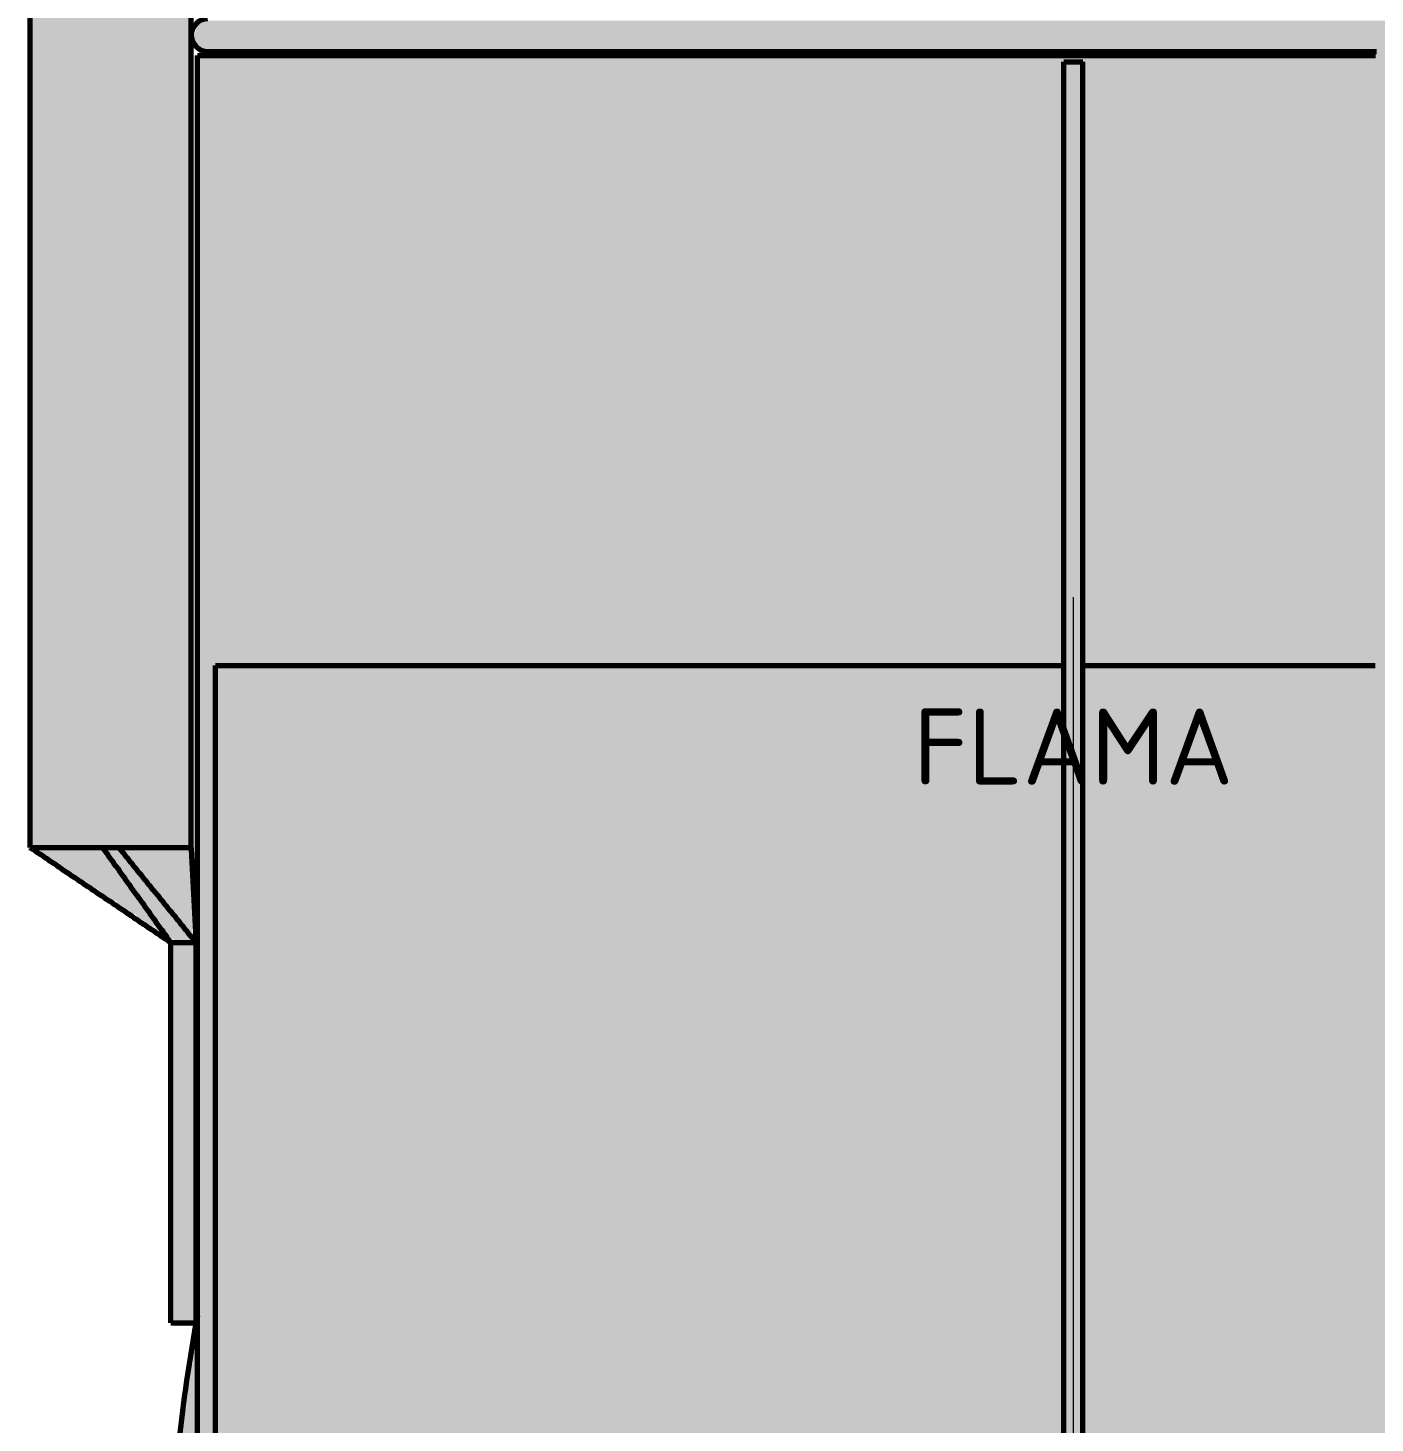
# Model space of a CAD drawing. Header units: millimetres. Extents: x 0 to 2208, y 0 to 420.
# Drawn here: x 1987.5 to 2008.76, y 267.97 to 289.98 of the extents above; entities that cross this region are included whole.
import ezdxf
from ezdxf.enums import TextEntityAlignment as Align

# ---------------------------------------------------------------- set-up
doc = ezdxf.new("R2010")
doc.units = ezdxf.units.MM
doc.linetypes.add('IRAM-F-TRAZO-PUNTO', pattern=[20, 15, -2, 1, -2])
for name, color, linetype, lineweight in [('01-VISIBLE', 7, 'CONTINUOUS', 70), ('03-EJE', 1, 'IRAM-F-TRAZO-PUNTO', 18), ('13-GRAFICA', 30, 'CONTINUOUS', 18)]:
    doc.layers.add(name, color=color, linetype=linetype, lineweight=lineweight)
doc.styles.add('ISO3098', font='isocpeur.ttf')

msp = doc.modelspace()

# ---------------------------------------------------------------- hatches: boundary and pattern name
at = {"layer": '13-GRAFICA', "true_color": 0xb21820}
h = msp.add_hatch(color=7, dxfattribs=at)
h.dxf.hatch_style = 1
h.paths.add_polyline_path([(1987.5, 277), (1987.5, 327.7), (1987.6, 327.7), (1987.6, 328.5), (1987.7, 328.5), (1987.8, 329.9), (1987.9, 329.9), (1987.9, 330.1), (1988, 330.1), (1988, 330.4), (1988.1, 330.4), (1988.1, 330.6), (1988.2, 330.6), (1988.2, 330.9), (1988.3, 330.9), (1988.3, 331.1), (1988.4, 331.1), (1988.4, 331.4), (1988.5, 331.4), (1988.5, 331.6), (1988.6, 331.6), (1988.6, 331.9), (1988.7, 331.9), (1988.8, 332.2), (1989.1, 332.4), (1989.1, 332.6), (1989.2, 332.6), (1989.3, 332.9), (1989.6, 333.1), (1989.6, 333.3), (1989.9, 333.5), (1989.9, 333.7), (1990, 333.7), (1990.5, 334.3), (1990.7, 334.3), (1991.2, 334.9), (1991.4, 334.9), (1991.8, 335.4), (1992, 335.4), (1992.1, 335.6), (1992.3, 335.6), (1992.3, 335.7), (1992.5, 335.7), (1992.5, 335.8), (1992.7, 335.8), (1992.7, 335.9), (1993.3, 336.1), (1993.4, 336.3), (1993.6, 336.3), (1993.6, 336.4), (1993.8, 336.4), (1993.8, 336.5), (1994, 336.5), (1994, 336.6), (1994.7, 336.7), (1994.7, 336.8), (1995, 336.8), (1995, 336.9), (1995.3, 336.9), (1995.3, 337), (1995.6, 337), (1995.6, 337.1), (1996, 337.1), (1996, 337.2), (1996.3, 337.2), (1996.3, 337.3), (1997.3, 337.3), (1997.3, 337.4), (1998.3, 337.4), (1998.3, 337.5), (2009.7, 337.5), (2009.7, 337.4), (2011.7, 337.3), (2011.7, 337.2), (2012, 337.2), (2012, 337.1), (2012.4, 337.1), (2012.4, 337), (2012.7, 337), (2012.7, 336.9), (2013, 336.9), (2013, 336.8), (2013.3, 336.8), (2013.3, 336.7), (2014, 336.6), (2014, 336.5), (2014.6, 336.3), (2014.7, 336.1), (2014.9, 336.1), (2014.9, 336), (2015.1, 336), (2015.1, 335.9), (2015.3, 335.9), (2015.3, 335.8), (2015.9, 335.6), (2016, 335.4), (2016.2, 335.4), (2016.6, 334.9), (2016.8, 334.9), (2017.3, 334.3), (2017.5, 334.3), (2017.5, 334.2), (2018.1, 333.7), (2018.1, 333.5), (2018.4, 333.3), (2018.4, 333.1), (2018.7, 332.9), (2018.7, 332.7), (2018.9, 332.6), (2018.9, 332.4), (2019, 332.4), (2019, 332.3), (2019.2, 332.2), (2019.2, 332), (2019.4, 331.9), (2019.4, 331.6), (2019.5, 331.6), (2019.5, 331.4), (2019.6, 331.4), (2019.6, 331.1), (2019.7, 331.1), (2019.8, 330.6), (2019.9, 330.6), (2019.9, 330.4), (2020, 330.4), (2020, 330.1), (2020.1, 330.1), (2020.1, 329.9), (2020.2, 329.9), (2020.2, 329.2), (2020.3, 329.2), (2020.3, 328.5), (2020.4, 328.5), (2020.4, 327.7), (2020.5, 327.7), (2020.5, 277), (2020.3, 277), (2020.2, 276.8), (2020, 276.8), (2019.9, 276.6), (2019.7, 276.6), (2019.6, 276.4), (2019.4, 276.4), (2019.3, 276.2), (2019.1, 276.2), (2019, 276), (2018.8, 276), (2018.7, 275.8), (2018.5, 275.8), (2018.4, 275.6), (2018.2, 275.6), (2018.2, 269.5), (2017.8, 269.5), (2017.8, 275.6), (2017.9, 275.6), (2017.9, 328.1), (2017.8, 328.1), (2017.7, 329.3), (2017.6, 329.3), (2017.6, 329.6), (2017.5, 329.6), (2017.5, 329.8), (2017.4, 329.8), (2017.4, 330.1), (2017.3, 330.1), (2017.3, 330.3), (2017.2, 330.3), (2017.1, 330.8), (2016.8, 331), (2016.8, 331.2), (2016.7, 331.2), (2016.6, 331.5), (2016.3, 331.7), (2016.3, 331.9), (2016.2, 331.9), (2015.5, 332.7), (2015.3, 332.7), (2014.8, 333.3), (2014.6, 333.3), (2014.6, 333.4), (2014.2, 333.5), (2014.1, 333.7), (2013.9, 333.7), (2013.9, 333.8), (2013.7, 333.8), (2013.7, 333.9), (2013.5, 333.9), (2013.5, 334), (2013.3, 334), (2013.3, 334.1), (2013.1, 334.1), (2013.1, 334.2), (2012.9, 334.2), (2012.9, 334.3), (2012.6, 334.3), (2012.6, 334.4), (2012.2, 334.4), (2012.2, 334.5), (2011.9, 334.5), (2011.9, 334.6), (2011.6, 334.6), (2011.6, 334.7), (2011.2, 334.7), (2011.2, 334.8), (2009.3, 334.9), (2009.3, 335), (1998.7, 335), (1998.7, 334.9), (1996.8, 334.8), (1996.8, 334.7), (1996.4, 334.7), (1996.4, 334.6), (1996.1, 334.6), (1996.1, 334.5), (1995.8, 334.5), (1995.8, 334.4), (1995.1, 334.3), (1995.1, 334.2), (1994.9, 334.2), (1994.9, 334.1), (1994.7, 334.1), (1994.7, 334), (1994.5, 334), (1994.5, 333.9), (1993.9, 333.7), (1993.8, 333.5), (1993.2, 333.3), (1992.7, 332.7), (1992.5, 332.7), (1992.5, 332.6), (1991.7, 331.9), (1991.7, 331.7), (1991.4, 331.5), (1991.4, 331.3), (1991.2, 331.2), (1991.2, 331), (1990.9, 330.8), (1990.8, 330.3), (1990.7, 330.3), (1990.7, 330.1), (1990.6, 330.1), (1990.6, 329.8), (1990.5, 329.8), (1990.5, 329.6), (1990.4, 329.6), (1990.3, 328.9), (1990.2, 328.9), (1990.2, 328.1), (1990.1, 328.1), (1990.1, 275.6), (1990.2, 275.6), (1990.2, 269.5), (1989.8, 269.5), (1989.8, 275.6), (1989.6, 275.6), (1989.5, 275.8), (1989.3, 275.8), (1989.2, 276), (1989, 276), (1988.9, 276.2), (1988.7, 276.2), (1988.6, 276.4), (1988.4, 276.4), (1988.3, 276.6), (1988.1, 276.6), (1988, 276.8), (1987.8, 276.8), (1987.7, 277)])
h = msp.add_hatch(color=7, dxfattribs=at)
h.dxf.hatch_style = 1
h.paths.add_polyline_path([(2017.8, 290), (2017.9, 290), (2017.9, 289.7), (2017.8, 289.7), (2017.8, 289.6), (1990.2, 289.6), (1990.1, 289.8), (1990.2, 290.1), (2017.8, 290.1)])
h = msp.add_hatch(color=7, dxfattribs=at)
h.dxf.hatch_style = 1
h.paths.add_polyline_path([(2011, 289.6), (2011, 279.9), (2004.2, 279.9), (2004.2, 289.5), (2003.8, 289.5), (2003.8, 279.9), (1990.5, 279.9), (1990.5, 258.9), (2003.8, 258.9), (2003.8, 258.6), (2001.7, 258.6), (2001.7, 254), (2003.8, 254), (2003.8, 245.3), (1997.9, 245.3), (1997.9, 249.2), (1997.7, 249.2), (1997.7, 249.3), (1997.5, 249.3), (1997.5, 245.3), (1990.2, 245.3), (1990.2, 253.1), (1997, 253.1), (1997, 258.6), (1990.2, 258.6), (1990.2, 289.6)])
h = msp.add_hatch(color=7, dxfattribs=at)
h.dxf.hatch_style = 1
h.paths.add_polyline_path([(2004.2, 279.9), (2003.8, 279.9), (2003.8, 289.5), (2004.2, 289.5)])
at = {"layer": '13-GRAFICA', "true_color": 0xffffff}
h = msp.add_hatch(color=7, dxfattribs=at)
h.dxf.hatch_style = 1
h.paths.add_polyline_path([(1990.5, 258.9), (1990.5, 279.9), (2017.5, 279.9), (2017.5, 258.9)])
at = {"layer": '13-GRAFICA', "true_color": 0xc81e2d}
h = msp.add_hatch(color=7, dxfattribs=at)
h.dxf.hatch_style = 1
h.paths.add_polyline_path([(1990.577, 279.543), (1990.685, 279.543), (1990.802, 279.543), (1990.93, 279.543), (1991.068, 279.543), (1991.215, 279.543), (1991.372, 279.543), (1991.539, 279.543), (1991.715, 279.543), (1991.901, 279.543), (1992.096, 279.543), (1992.3, 279.543), (1992.512, 279.543), (1992.734, 279.543), (1992.734, 279.259), (1992.734, 278.976), (1992.512, 278.976), (1992.3, 278.976), (1992.096, 278.976), (1991.901, 278.976), (1991.715, 278.976), (1991.539, 278.976), (1991.372, 278.976), (1991.215, 278.976), (1991.068, 278.976), (1990.93, 278.976), (1990.802, 278.976), (1990.685, 278.976), (1990.577, 278.976), (1990.5, 278.976), (1990.5, 279.543)])
h = msp.add_hatch(color=7, dxfattribs=at)
h.dxf.hatch_style = 1
h.paths.add_polyline_path([(2015.028, 276.784), (2014.781, 276.784), (2014.524, 276.784), (2014.26, 276.784), (2013.987, 276.784), (2013.705, 276.784), (2013.416, 276.784), (2013.119, 276.784), (2012.815, 276.784), (2012.504, 276.784), (2012.185, 276.784), (2011.86, 276.784), (2011.529, 276.784), (2011.191, 276.784), (2010.848, 276.784), (2010.499, 276.784), (2010.144, 276.784), (2009.785, 276.784), (2009.421, 276.784), (2009.052, 276.784), (2008.68, 276.784), (2008.303, 276.784), (2007.923, 276.784), (2007.54, 276.784), (2007.154, 276.784), (2006.766, 276.784), (2006.375, 276.784), (2005.982, 276.784), (2005.587, 276.784), (2005.192, 276.784), (2004.795, 276.784), (2004.398, 276.784), (2004, 276.784), (2003.602, 276.784), (2003.205, 276.784), (2002.808, 276.784), (2002.413, 276.784), (2002.018, 276.784), (2001.625, 276.784), (2001.234, 276.784), (2000.846, 276.784), (2000.46, 276.784), (2000.077, 276.784), (1999.697, 276.784), (1999.32, 276.784), (1998.948, 276.784), (1998.579, 276.784), (1998.215, 276.784), (1997.856, 276.784), (1997.501, 276.784), (1997.152, 276.784), (1996.809, 276.784), (1996.471, 276.784), (1996.14, 276.784), (1995.815, 276.784), (1995.496, 276.784), (1995.185, 276.784), (1994.881, 276.784), (1994.584, 276.784), (1994.295, 276.784), (1994.013, 276.784), (1993.74, 276.784), (1993.476, 276.784), (1993.219, 276.784), (1992.972, 276.784), (1992.734, 276.784), (1992.734, 277.178), (1992.734, 277.572), (1992.734, 277.967), (1992.734, 278.361), (1992.734, 278.755), (1992.734, 279.149), (1992.734, 279.543), (1992.972, 279.543), (1993.219, 279.543), (1993.476, 279.543), (1993.74, 279.543), (1994.013, 279.543), (1994.295, 279.543), (1994.584, 279.543), (1994.881, 279.543), (1995.185, 279.543), (1995.496, 279.543), (1995.815, 279.543), (1996.14, 279.543), (1996.471, 279.543), (1996.809, 279.543), (1997.152, 279.543), (1997.501, 279.543), (1997.856, 279.543), (1998.215, 279.543), (1998.579, 279.543), (1998.948, 279.543), (1999.32, 279.543), (1999.697, 279.543), (2000.077, 279.543), (2000.46, 279.543), (2000.846, 279.543), (2001.234, 279.543), (2001.625, 279.543), (2002.018, 279.543), (2002.413, 279.543), (2002.808, 279.543), (2003.205, 279.543), (2003.602, 279.543), (2004, 279.543), (2004.398, 279.543), (2004.795, 279.543), (2005.192, 279.543), (2005.587, 279.543), (2005.982, 279.543), (2006.375, 279.543), (2006.766, 279.543), (2007.154, 279.543), (2007.54, 279.543), (2007.923, 279.543), (2008.303, 279.543), (2008.68, 279.543), (2009.052, 279.543), (2009.421, 279.543), (2009.785, 279.543), (2010.144, 279.543), (2010.499, 279.543), (2010.848, 279.543), (2011.191, 279.543), (2011.529, 279.543), (2011.86, 279.543), (2012.185, 279.543), (2012.504, 279.543), (2012.815, 279.543), (2013.119, 279.543), (2013.416, 279.543), (2013.705, 279.543), (2013.987, 279.543), (2014.26, 279.543), (2014.524, 279.543), (2014.781, 279.543), (2015.028, 279.543), (2015.266, 279.543), (2015.266, 279.149), (2015.266, 278.755), (2015.266, 278.361), (2015.266, 277.967), (2015.266, 277.572), (2015.266, 277.178), (2015.266, 276.784)])
at = {"layer": '13-GRAFICA', "true_color": 0xffd200}
h = msp.add_hatch(color=7, dxfattribs=at)
h.dxf.hatch_style = 1
h.paths.add_polyline_path([(2015.028, 276.056), (2014.781, 276.056), (2014.524, 276.056), (2014.26, 276.056), (2013.987, 276.056), (2013.705, 276.056), (2013.416, 276.056), (2013.119, 276.056), (2012.815, 276.056), (2012.504, 276.056), (2012.185, 276.056), (2011.86, 276.056), (2011.529, 276.056), (2011.191, 276.056), (2010.848, 276.056), (2010.499, 276.056), (2010.144, 276.056), (2009.785, 276.056), (2009.421, 276.056), (2009.052, 276.056), (2008.68, 276.056), (2008.303, 276.056), (2007.923, 276.056), (2007.54, 276.056), (2007.154, 276.056), (2006.766, 276.056), (2006.375, 276.056), (2005.982, 276.056), (2005.587, 276.056), (2005.192, 276.056), (2004.795, 276.056), (2004.398, 276.056), (2004, 276.056), (2003.602, 276.056), (2003.205, 276.056), (2002.808, 276.056), (2002.413, 276.056), (2002.018, 276.056), (2001.625, 276.056), (2001.234, 276.056), (2000.846, 276.056), (2000.46, 276.056), (2000.077, 276.056), (1999.697, 276.056), (1999.32, 276.056), (1998.948, 276.056), (1998.579, 276.056), (1998.215, 276.056), (1997.856, 276.056), (1997.501, 276.056), (1997.152, 276.056), (1996.809, 276.056), (1996.471, 276.056), (1996.14, 276.056), (1995.815, 276.056), (1995.496, 276.056), (1995.185, 276.056), (1994.881, 276.056), (1994.584, 276.056), (1994.295, 276.056), (1994.013, 276.056), (1993.74, 276.056), (1993.476, 276.056), (1993.219, 276.056), (1992.972, 276.056), (1992.734, 276.056), (1992.734, 276.42), (1992.734, 276.784), (1992.972, 276.784), (1993.219, 276.784), (1993.476, 276.784), (1993.74, 276.784), (1994.013, 276.784), (1994.295, 276.784), (1994.584, 276.784), (1994.881, 276.784), (1995.185, 276.784), (1995.496, 276.784), (1995.815, 276.784), (1996.14, 276.784), (1996.471, 276.784), (1996.809, 276.784), (1997.152, 276.784), (1997.501, 276.784), (1997.856, 276.784), (1998.215, 276.784), (1998.579, 276.784), (1998.948, 276.784), (1999.32, 276.784), (1999.697, 276.784), (2000.077, 276.784), (2000.46, 276.784), (2000.846, 276.784), (2001.234, 276.784), (2001.625, 276.784), (2002.018, 276.784), (2002.413, 276.784), (2002.808, 276.784), (2003.205, 276.784), (2003.602, 276.784), (2004, 276.784), (2004.398, 276.784), (2004.795, 276.784), (2005.192, 276.784), (2005.587, 276.784), (2005.982, 276.784), (2006.375, 276.784), (2006.766, 276.784), (2007.154, 276.784), (2007.54, 276.784), (2007.923, 276.784), (2008.303, 276.784), (2008.68, 276.784), (2009.052, 276.784), (2009.421, 276.784), (2009.785, 276.784), (2010.144, 276.784), (2010.499, 276.784), (2010.848, 276.784), (2011.191, 276.784), (2011.529, 276.784), (2011.86, 276.784), (2012.185, 276.784), (2012.504, 276.784), (2012.815, 276.784), (2013.119, 276.784), (2013.416, 276.784), (2013.705, 276.784), (2013.987, 276.784), (2014.26, 276.784), (2014.524, 276.784), (2014.781, 276.784), (2015.028, 276.784), (2015.266, 276.784), (2015.266, 276.42), (2015.266, 276.056)])
at = {"layer": '13-GRAFICA', "true_color": 0xebebeb}
h = msp.add_hatch(color=7, dxfattribs=at)
h.dxf.hatch_style = 1
h.paths.add_polyline_path([(1995.863, 268.346), (1995.565, 268.346), (1995.272, 268.346), (1994.986, 268.346), (1994.706, 268.346), (1994.433, 268.346), (1994.166, 268.346), (1994.166, 268.736), (1994.166, 269.126), (1994.166, 269.516), (1994.166, 269.906), (1994.166, 270.296), (1994.433, 270.296), (1994.706, 270.296), (1994.986, 270.296), (1995.272, 270.296), (1995.565, 270.296), (1995.863, 270.296), (1996.167, 270.296), (1996.167, 269.906), (1996.167, 269.516), (1996.167, 269.126), (1996.167, 268.736), (1996.167, 268.346)])
h = msp.add_hatch(color=7, dxfattribs=at)
h.dxf.hatch_style = 1
h.paths.add_polyline_path([(2001.733, 268.346), (2001.367, 268.346), (2001.003, 268.346), (2000.642, 268.346), (2000.282, 268.346), (1999.926, 268.346), (1999.572, 268.346), (1999.572, 268.736), (1999.572, 269.126), (1999.572, 269.516), (1999.572, 269.906), (1999.572, 270.296), (1999.926, 270.296), (2000.282, 270.296), (2000.642, 270.296), (2001.003, 270.296), (2001.367, 270.296), (2001.733, 270.296), (2002.1, 270.296), (2002.1, 269.906), (2002.1, 269.516), (2002.1, 269.126), (2002.1, 268.736), (2002.1, 268.346)])
h = msp.add_hatch(color=7, dxfattribs=at)
h.dxf.hatch_style = 1
h.paths.add_polyline_path([(2008.074, 268.346), (2007.718, 268.346), (2007.358, 268.346), (2006.997, 268.346), (2006.633, 268.346), (2006.267, 268.346), (2005.9, 268.346), (2005.9, 268.736), (2005.9, 269.126), (2005.9, 269.516), (2005.9, 269.906), (2005.9, 270.296), (2006.267, 270.296), (2006.633, 270.296), (2006.997, 270.296), (2007.358, 270.296), (2007.718, 270.296), (2008.074, 270.296), (2008.428, 270.296), (2008.428, 269.906), (2008.428, 269.516), (2008.428, 269.126), (2008.428, 268.736), (2008.428, 268.346)])
at = {"layer": '13-GRAFICA', "true_color": 0x202020}
h = msp.add_hatch(color=7, dxfattribs=at)
h.dxf.hatch_style = 1
h.paths.add_polyline_path([(1989.8, 267.4), (1989.9, 267.4), (1989.9, 268.2), (1990, 268.2), (1990, 268.9), (1990.1, 268.9), (1990.1, 269.5), (1990.2, 269.5), (1990.2, 260.4), (1990.1, 260.4), (1990.1, 261), (1990, 261), (1989.9, 262.5), (1989.8, 262.5), (1989.8, 263.8), (1989.7, 263.8)])

# ---------------------------------------------------------------- linework, layer by layer
at = {"layer": '01-VISIBLE'}
for p, q in [((1987.535, 277.05), (1987.535, 317.962)), ((1990.075, 277.05), (1990.075, 317.962)), ((1990.175, 258.579), (1990.175, 289.55)), ((1990.495, 289.55), (1990.463, 289.614)), ((2003.85, 245.27), (2003.85, 289.45)), ((2003.85, 289.45), (2004.15, 289.45)), ((2004.15, 245.27), (2004.15, 289.45)), ((1990.462, 258.879), (1990.462, 279.921)), ((1989.755, 275.55), (1990.155, 275.55)), ((1989.755, 269.55), (1989.755, 275.55)), ((1990.155, 269.55), (1990.155, 275.55)), ((1989.755, 269.55), (1990.155, 269.55))]:
    msp.add_line(p, q, dxfattribs=at)
for points in [[(1990.335, 290.126), (1990.285, 290.121), (1990.237, 290.107), (1990.193, 290.083), (1990.154, 290.051), (1990.122, 290.012), (1990.098, 289.968), (1990.084, 289.92), (1990.079, 289.87)], [(1990.079, 289.87), (1990.084, 289.82), (1990.098, 289.772), (1990.122, 289.728), (1990.154, 289.689), (1990.193, 289.657), (1990.237, 289.633), (1990.285, 289.619), (1990.335, 289.614)], [(1990.175, 289.55), (1990.244, 289.55), (1990.313, 289.55), (1990.382, 289.55), (1990.451, 289.55), (1990.521, 289.55), (1990.59, 289.55), (1990.659, 289.55), (1990.728, 289.55), (1990.797, 289.55), (1990.866, 289.55), (1990.935, 289.55), (1991.005, 289.55), (1991.074, 289.55), (1991.143, 289.55), (1991.212, 289.55), (1991.281, 289.55), (1991.35, 289.55), (1991.419, 289.55), (1991.488, 289.55), (1991.557, 289.55), (1991.627, 289.55), (1991.696, 289.55), (1991.765, 289.55), (1991.834, 289.55), (1991.903, 289.55), (1991.972, 289.55), (1992.041, 289.55), (1992.111, 289.55), (1992.18, 289.55), (1992.249, 289.55), (1992.318, 289.55), (1992.387, 289.55), (1992.456, 289.55), (1992.525, 289.55), (1992.594, 289.55), (1992.664, 289.55), (1992.733, 289.55), (1992.802, 289.55), (1992.871, 289.55), (1992.94, 289.55), (1993.009, 289.55), (1993.078, 289.55), (1993.147, 289.55), (1993.216, 289.55), (1993.286, 289.55), (1993.355, 289.55), (1993.424, 289.55), (1993.493, 289.55), (1993.562, 289.55), (1993.631, 289.55), (1993.7, 289.55), (1993.77, 289.55), (1993.839, 289.55), (1993.908, 289.55), (1993.977, 289.55), (1994.046, 289.55), (1994.115, 289.55), (1994.184, 289.55), (1994.253, 289.55), (1994.322, 289.55), (1994.392, 289.55), (1994.461, 289.55), (1994.53, 289.55), (1994.599, 289.55), (1994.668, 289.55), (1994.737, 289.55), (1994.806, 289.55), (1994.876, 289.55), (1994.945, 289.55), (1995.014, 289.55), (1995.083, 289.55), (1995.152, 289.55), (1995.221, 289.55), (1995.29, 289.55), (1995.359, 289.55), (1995.428, 289.55), (1995.498, 289.55), (1995.567, 289.55), (1995.636, 289.55), (1995.705, 289.55), (1995.774, 289.55), (1995.843, 289.55), (1995.912, 289.55), (1995.982, 289.55), (1996.051, 289.55), (1996.12, 289.55), (1996.189, 289.55), (1996.258, 289.55), (1996.327, 289.55), (1996.396, 289.55), (1996.465, 289.55), (1996.534, 289.55), (1996.604, 289.55), (1996.673, 289.55), (1996.742, 289.55), (1996.811, 289.55), (1996.88, 289.55), (1996.949, 289.55), (1997.018, 289.55), (1997.088, 289.55), (1997.157, 289.55), (1997.226, 289.55), (1997.295, 289.55), (1997.364, 289.55), (1997.433, 289.55), (1997.502, 289.55), (1997.571, 289.55), (1997.64, 289.55), (1997.71, 289.55), (1997.779, 289.55), (1997.848, 289.55), (1997.917, 289.55), (1997.986, 289.55), (1998.055, 289.55), (1998.124, 289.55), (1998.194, 289.55), (1998.263, 289.55), (1998.332, 289.55), (1998.401, 289.55), (1998.47, 289.55), (1998.539, 289.55), (1998.608, 289.55), (1998.677, 289.55), (1998.746, 289.55), (1998.816, 289.55), (1998.885, 289.55), (1998.954, 289.55), (1999.023, 289.55), (1999.092, 289.55), (1999.161, 289.55), (1999.23, 289.55), (1999.3, 289.55), (1999.369, 289.55), (1999.438, 289.55), (1999.507, 289.55), (1999.576, 289.55), (1999.645, 289.55), (1999.714, 289.55), (1999.783, 289.55), (1999.852, 289.55), (1999.922, 289.55), (1999.991, 289.55), (2000.06, 289.55), (2000.129, 289.55), (2000.198, 289.55), (2000.267, 289.55), (2000.336, 289.55), (2000.406, 289.55), (2000.475, 289.55), (2000.544, 289.55), (2000.613, 289.55), (2000.682, 289.55), (2000.751, 289.55), (2000.82, 289.55), (2000.889, 289.55), (2000.958, 289.55), (2001.028, 289.55), (2001.097, 289.55), (2001.166, 289.55), (2001.235, 289.55), (2001.304, 289.55), (2001.373, 289.55), (2001.442, 289.55), (2001.512, 289.55), (2001.581, 289.55), (2001.65, 289.55), (2001.719, 289.55), (2001.788, 289.55), (2001.857, 289.55), (2001.926, 289.55), (2001.995, 289.55), (2002.064, 289.55), (2002.134, 289.55), (2002.203, 289.55), (2002.272, 289.55), (2002.341, 289.55), (2002.41, 289.55), (2002.479, 289.55), (2002.548, 289.55), (2002.618, 289.55), (2002.687, 289.55), (2002.756, 289.55), (2002.825, 289.55), (2002.894, 289.55), (2002.963, 289.55), (2003.032, 289.55), (2003.101, 289.55), (2003.17, 289.55), (2003.24, 289.55), (2003.309, 289.55), (2003.378, 289.55), (2003.447, 289.55), (2003.516, 289.55), (2003.585, 289.55), (2003.654, 289.55), (2003.724, 289.55), (2003.793, 289.55), (2003.862, 289.55), (2003.931, 289.55), (2004, 289.55), (2004.069, 289.55), (2004.138, 289.55), (2004.207, 289.55), (2004.276, 289.55), (2004.346, 289.55), (2004.415, 289.55), (2004.484, 289.55), (2004.553, 289.55), (2004.622, 289.55), (2004.691, 289.55), (2004.76, 289.55), (2004.83, 289.55), (2004.899, 289.55), (2004.968, 289.55), (2005.037, 289.55), (2005.106, 289.55), (2005.175, 289.55), (2005.244, 289.55), (2005.313, 289.55), (2005.382, 289.55), (2005.452, 289.55), (2005.521, 289.55), (2005.59, 289.55), (2005.659, 289.55), (2005.728, 289.55), (2005.797, 289.55), (2005.866, 289.55), (2005.936, 289.55), (2006.005, 289.55), (2006.074, 289.55), (2006.143, 289.55), (2006.212, 289.55), (2006.281, 289.55), (2006.35, 289.55), (2006.419, 289.55), (2006.488, 289.55), (2006.558, 289.55), (2006.627, 289.55), (2006.696, 289.55), (2006.765, 289.55), (2006.834, 289.55), (2006.903, 289.55), (2006.972, 289.55), (2007.042, 289.55), (2007.111, 289.55), (2007.18, 289.55), (2007.249, 289.55), (2007.318, 289.55), (2007.387, 289.55), (2007.456, 289.55), (2007.525, 289.55), (2007.594, 289.55), (2007.664, 289.55), (2007.733, 289.55), (2007.802, 289.55), (2007.871, 289.55), (2007.94, 289.55), (2008.009, 289.55), (2008.078, 289.55), (2008.148, 289.55), (2008.217, 289.55), (2008.286, 289.55), (2008.355, 289.55), (2008.424, 289.55), (2008.493, 289.55), (2008.562, 289.55), (2008.631, 289.55), (2008.7, 289.55), (2008.77, 289.55)], [(1990.335, 289.614), (1990.356, 289.614), (1990.378, 289.614), (1990.399, 289.614), (1990.42, 289.614), (1990.442, 289.614), (1990.463, 289.614)], [(1990.335, 289.614), (1990.403, 289.614), (1990.472, 289.614), (1990.54, 289.614), (1990.608, 289.614), (1990.677, 289.614), (1990.745, 289.614), (1990.813, 289.614), (1990.882, 289.614), (1990.95, 289.614), (1991.018, 289.614), (1991.087, 289.614), (1991.155, 289.614), (1991.223, 289.614), (1991.291, 289.614), (1991.36, 289.614), (1991.428, 289.614), (1991.496, 289.614), (1991.565, 289.614), (1991.633, 289.614), (1991.701, 289.614), (1991.77, 289.614), (1991.838, 289.614), (1991.906, 289.614), (1991.975, 289.614), (1992.043, 289.614), (1992.111, 289.614), (1992.18, 289.614), (1992.248, 289.614), (1992.316, 289.614), (1992.385, 289.614), (1992.453, 289.614), (1992.521, 289.614), (1992.59, 289.614), (1992.658, 289.614), (1992.726, 289.614), (1992.795, 289.614), (1992.863, 289.614), (1992.931, 289.614), (1993, 289.614), (1993.068, 289.614), (1993.136, 289.614), (1993.205, 289.614), (1993.273, 289.614), (1993.341, 289.614), (1993.41, 289.614), (1993.478, 289.614), (1993.546, 289.614), (1993.615, 289.614), (1993.683, 289.614), (1993.751, 289.614), (1993.82, 289.614), (1993.888, 289.614), (1993.956, 289.614), (1994.025, 289.614), (1994.093, 289.614), (1994.161, 289.614), (1994.23, 289.614), (1994.298, 289.614), (1994.366, 289.614), (1994.435, 289.614), (1994.503, 289.614), (1994.571, 289.614), (1994.639, 289.614), (1994.708, 289.614), (1994.776, 289.614), (1994.844, 289.614), (1994.913, 289.614), (1994.981, 289.614), (1995.049, 289.614), (1995.118, 289.614), (1995.186, 289.614), (1995.254, 289.614), (1995.323, 289.614), (1995.391, 289.614), (1995.459, 289.614), (1995.528, 289.614), (1995.596, 289.614), (1995.664, 289.614), (1995.733, 289.614), (1995.801, 289.614), (1995.869, 289.614), (1995.938, 289.614), (1996.006, 289.614), (1996.074, 289.614), (1996.143, 289.614), (1996.211, 289.614), (1996.279, 289.614), (1996.348, 289.614), (1996.416, 289.614), (1996.484, 289.614), (1996.553, 289.614), (1996.621, 289.614), (1996.689, 289.614), (1996.758, 289.614), (1996.826, 289.614), (1996.894, 289.614), (1996.963, 289.614), (1997.031, 289.614), (1997.099, 289.614), (1997.168, 289.614), (1997.236, 289.614), (1997.304, 289.614), (1997.372, 289.614), (1997.441, 289.614), (1997.509, 289.614), (1997.577, 289.614), (1997.646, 289.614), (1997.714, 289.614), (1997.782, 289.614), (1997.851, 289.614), (1997.919, 289.614), (1997.987, 289.614), (1998.056, 289.614), (1998.124, 289.614), (1998.192, 289.614), (1998.261, 289.614), (1998.329, 289.614), (1998.397, 289.614), (1998.466, 289.614), (1998.534, 289.614), (1998.602, 289.614), (1998.671, 289.614), (1998.739, 289.614), (1998.807, 289.614), (1998.876, 289.614), (1998.944, 289.614), (1999.012, 289.614), (1999.081, 289.614), (1999.149, 289.614), (1999.217, 289.614), (1999.286, 289.614), (1999.354, 289.614), (1999.422, 289.614), (1999.491, 289.614), (1999.559, 289.614), (1999.627, 289.614), (1999.696, 289.614), (1999.764, 289.614), (1999.832, 289.614), (1999.9, 289.614), (1999.969, 289.614), (2000.037, 289.614), (2000.105, 289.614), (2000.174, 289.614), (2000.242, 289.614), (2000.31, 289.614), (2000.379, 289.614), (2000.447, 289.614), (2000.515, 289.614), (2000.584, 289.614), (2000.652, 289.614), (2000.72, 289.614), (2000.789, 289.614), (2000.857, 289.614), (2000.925, 289.614), (2000.994, 289.614), (2001.062, 289.614), (2001.13, 289.614), (2001.199, 289.614), (2001.267, 289.614), (2001.335, 289.614), (2001.404, 289.614), (2001.472, 289.614), (2001.54, 289.614), (2001.609, 289.614), (2001.677, 289.614), (2001.745, 289.614), (2001.814, 289.614), (2001.882, 289.614), (2001.95, 289.614), (2002.019, 289.614), (2002.087, 289.614), (2002.155, 289.614), (2002.224, 289.614), (2002.292, 289.614), (2002.36, 289.614), (2002.429, 289.614), (2002.497, 289.614), (2002.565, 289.614), (2002.633, 289.614), (2002.702, 289.614), (2002.77, 289.614), (2002.838, 289.614), (2002.907, 289.614), (2002.975, 289.614), (2003.043, 289.614), (2003.112, 289.614), (2003.18, 289.614), (2003.248, 289.614), (2003.317, 289.614), (2003.385, 289.614), (2003.453, 289.614), (2003.522, 289.614), (2003.59, 289.614), (2003.658, 289.614), (2003.727, 289.614), (2003.795, 289.614), (2003.863, 289.614), (2003.932, 289.614), (2004, 289.614), (2004.068, 289.614), (2004.137, 289.614), (2004.205, 289.614), (2004.273, 289.614), (2004.342, 289.614), (2004.41, 289.614), (2004.478, 289.614), (2004.547, 289.614), (2004.615, 289.614), (2004.683, 289.614), (2004.752, 289.614), (2004.82, 289.614), (2004.888, 289.614), (2004.957, 289.614), (2005.025, 289.614), (2005.093, 289.614), (2005.162, 289.614), (2005.23, 289.614), (2005.298, 289.614), (2005.367, 289.614), (2005.435, 289.614), (2005.503, 289.614), (2005.571, 289.614), (2005.64, 289.614), (2005.708, 289.614), (2005.776, 289.614), (2005.845, 289.614), (2005.913, 289.614), (2005.981, 289.614), (2006.05, 289.614), (2006.118, 289.614), (2006.186, 289.614), (2006.255, 289.614), (2006.323, 289.614), (2006.391, 289.614), (2006.46, 289.614), (2006.528, 289.614), (2006.596, 289.614), (2006.665, 289.614), (2006.733, 289.614), (2006.801, 289.614), (2006.87, 289.614), (2006.938, 289.614), (2007.006, 289.614), (2007.075, 289.614), (2007.143, 289.614), (2007.211, 289.614), (2007.28, 289.614), (2007.348, 289.614), (2007.416, 289.614), (2007.485, 289.614), (2007.553, 289.614), (2007.621, 289.614), (2007.69, 289.614), (2007.758, 289.614), (2007.826, 289.614), (2007.895, 289.614), (2007.963, 289.614), (2008.031, 289.614), (2008.1, 289.614), (2008.168, 289.614), (2008.236, 289.614), (2008.304, 289.614), (2008.373, 289.614), (2008.441, 289.614), (2008.509, 289.614), (2008.578, 289.614), (2008.646, 289.614), (2008.714, 289.614), (2008.783, 289.614)], [(1990.462, 279.921), (1990.513, 279.921), (1990.563, 279.921), (1990.613, 279.921), (1990.663, 279.921), (1990.713, 279.921), (1990.763, 279.921), (1990.813, 279.921), (1990.864, 279.921), (1990.914, 279.921), (1990.964, 279.921), (1991.014, 279.921), (1991.064, 279.921), (1991.114, 279.921), (1991.164, 279.921), (1991.215, 279.921), (1991.265, 279.921), (1991.315, 279.921), (1991.365, 279.921), (1991.415, 279.921), (1991.465, 279.921), (1991.515, 279.921), (1991.566, 279.921), (1991.616, 279.921), (1991.666, 279.921), (1991.716, 279.921), (1991.766, 279.921), (1991.816, 279.921), (1991.866, 279.921), (1991.917, 279.921), (1991.967, 279.921), (1992.017, 279.921), (1992.067, 279.921), (1992.117, 279.921), (1992.167, 279.921), (1992.217, 279.921), (1992.268, 279.921), (1992.318, 279.921), (1992.368, 279.921), (1992.418, 279.921), (1992.468, 279.921), (1992.518, 279.921), (1992.568, 279.921), (1992.618, 279.921), (1992.669, 279.921), (1992.719, 279.921), (1992.769, 279.921), (1992.819, 279.921), (1992.869, 279.921), (1992.919, 279.921), (1992.969, 279.921), (1993.02, 279.921), (1993.07, 279.921), (1993.12, 279.921), (1993.17, 279.921), (1993.22, 279.921), (1993.27, 279.921), (1993.32, 279.921), (1993.371, 279.921), (1993.421, 279.921), (1993.471, 279.921), (1993.521, 279.921), (1993.571, 279.921), (1993.621, 279.921), (1993.671, 279.921), (1993.722, 279.921), (1993.772, 279.921), (1993.822, 279.921), (1993.872, 279.921), (1993.922, 279.921), (1993.972, 279.921), (1994.022, 279.921), (1994.073, 279.921), (1994.123, 279.921), (1994.173, 279.921), (1994.223, 279.921), (1994.273, 279.921), (1994.323, 279.921), (1994.373, 279.921), (1994.424, 279.921), (1994.474, 279.921), (1994.524, 279.921), (1994.574, 279.921), (1994.624, 279.921), (1994.674, 279.921), (1994.724, 279.921), (1994.775, 279.921), (1994.825, 279.921), (1994.875, 279.921), (1994.925, 279.921), (1994.975, 279.921), (1995.025, 279.921), (1995.075, 279.921), (1995.126, 279.921), (1995.176, 279.921), (1995.226, 279.921), (1995.276, 279.921), (1995.326, 279.921), (1995.376, 279.921), (1995.426, 279.921), (1995.477, 279.921), (1995.527, 279.921), (1995.577, 279.921), (1995.627, 279.921), (1995.677, 279.921), (1995.727, 279.921), (1995.777, 279.921), (1995.827, 279.921), (1995.878, 279.921), (1995.928, 279.921), (1995.978, 279.921), (1996.028, 279.921), (1996.078, 279.921), (1996.128, 279.921), (1996.178, 279.921), (1996.229, 279.921), (1996.279, 279.921), (1996.329, 279.921), (1996.379, 279.921), (1996.429, 279.921), (1996.479, 279.921), (1996.529, 279.921), (1996.58, 279.921), (1996.63, 279.921), (1996.68, 279.921), (1996.73, 279.921), (1996.78, 279.921), (1996.83, 279.921), (1996.88, 279.921), (1996.931, 279.921), (1996.981, 279.921), (1997.031, 279.921), (1997.081, 279.921), (1997.131, 279.921), (1997.181, 279.921), (1997.231, 279.921), (1997.282, 279.921), (1997.332, 279.921), (1997.382, 279.921), (1997.432, 279.921), (1997.482, 279.921), (1997.532, 279.921), (1997.582, 279.921), (1997.633, 279.921), (1997.683, 279.921), (1997.733, 279.921), (1997.783, 279.921), (1997.833, 279.921), (1997.883, 279.921), (1997.933, 279.921), (1997.984, 279.921), (1998.034, 279.921), (1998.084, 279.921), (1998.134, 279.921), (1998.184, 279.921), (1998.234, 279.921), (1998.284, 279.921), (1998.335, 279.921), (1998.385, 279.921), (1998.435, 279.921), (1998.485, 279.921), (1998.535, 279.921), (1998.585, 279.921), (1998.635, 279.921), (1998.686, 279.921), (1998.736, 279.921), (1998.786, 279.921), (1998.836, 279.921), (1998.886, 279.921), (1998.936, 279.921), (1998.986, 279.921), (1999.036, 279.921), (1999.087, 279.921), (1999.137, 279.921), (1999.187, 279.921), (1999.237, 279.921), (1999.287, 279.921), (1999.337, 279.921), (1999.387, 279.921), (1999.438, 279.921), (1999.488, 279.921), (1999.538, 279.921), (1999.588, 279.921), (1999.638, 279.921), (1999.688, 279.921), (1999.738, 279.921), (1999.789, 279.921), (1999.839, 279.921), (1999.889, 279.921), (1999.939, 279.921), (1999.989, 279.921), (2000.039, 279.921), (2000.089, 279.921), (2000.14, 279.921), (2000.19, 279.921), (2000.24, 279.921), (2000.29, 279.921), (2000.34, 279.921), (2000.39, 279.921), (2000.44, 279.921), (2000.491, 279.921), (2000.541, 279.921), (2000.591, 279.921), (2000.641, 279.921), (2000.691, 279.921), (2000.741, 279.921), (2000.791, 279.921), (2000.842, 279.921), (2000.892, 279.921), (2000.942, 279.921), (2000.992, 279.921), (2001.042, 279.921), (2001.092, 279.921), (2001.142, 279.921), (2001.193, 279.921), (2001.243, 279.921), (2001.293, 279.921), (2001.343, 279.921), (2001.393, 279.921), (2001.443, 279.921), (2001.493, 279.921), (2001.544, 279.921), (2001.594, 279.921), (2001.644, 279.921), (2001.694, 279.921), (2001.744, 279.921), (2001.794, 279.921), (2001.844, 279.921), (2001.895, 279.921), (2001.945, 279.921), (2001.995, 279.921), (2002.045, 279.921), (2002.095, 279.921), (2002.145, 279.921), (2002.195, 279.921), (2002.245, 279.921), (2002.296, 279.921), (2002.346, 279.921), (2002.396, 279.921), (2002.446, 279.921), (2002.496, 279.921), (2002.546, 279.921), (2002.596, 279.921), (2002.647, 279.921), (2002.697, 279.921), (2002.747, 279.921), (2002.797, 279.921), (2002.847, 279.921), (2002.897, 279.921), (2002.947, 279.921), (2002.998, 279.921), (2003.048, 279.921), (2003.098, 279.921), (2003.148, 279.921), (2003.198, 279.921), (2003.248, 279.921), (2003.298, 279.921), (2003.349, 279.921), (2003.399, 279.921), (2003.449, 279.921), (2003.499, 279.921), (2003.549, 279.921), (2003.599, 279.921), (2003.649, 279.921), (2003.7, 279.921), (2003.75, 279.921), (2003.8, 279.921), (2003.85, 279.921)], [(2004.15, 279.921), (2004.2, 279.921), (2004.25, 279.921), (2004.3, 279.921), (2004.351, 279.921), (2004.401, 279.921), (2004.451, 279.921), (2004.501, 279.921), (2004.551, 279.921), (2004.601, 279.921), (2004.651, 279.921), (2004.702, 279.921), (2004.752, 279.921), (2004.802, 279.921), (2004.852, 279.921), (2004.902, 279.921), (2004.952, 279.921), (2005.002, 279.921), (2005.053, 279.921), (2005.103, 279.921), (2005.153, 279.921), (2005.203, 279.921), (2005.253, 279.921), (2005.303, 279.921), (2005.353, 279.921), (2005.404, 279.921), (2005.454, 279.921), (2005.504, 279.921), (2005.554, 279.921), (2005.604, 279.921), (2005.654, 279.921), (2005.704, 279.921), (2005.755, 279.921), (2005.805, 279.921), (2005.855, 279.921), (2005.905, 279.921), (2005.955, 279.921), (2006.005, 279.921), (2006.055, 279.921), (2006.105, 279.921), (2006.156, 279.921), (2006.206, 279.921), (2006.256, 279.921), (2006.306, 279.921), (2006.356, 279.921), (2006.406, 279.921), (2006.456, 279.921), (2006.507, 279.921), (2006.557, 279.921), (2006.607, 279.921), (2006.657, 279.921), (2006.707, 279.921), (2006.757, 279.921), (2006.807, 279.921), (2006.858, 279.921), (2006.908, 279.921), (2006.958, 279.921), (2007.008, 279.921), (2007.058, 279.921), (2007.108, 279.921), (2007.158, 279.921), (2007.209, 279.921), (2007.259, 279.921), (2007.309, 279.921), (2007.359, 279.921), (2007.409, 279.921), (2007.459, 279.921), (2007.509, 279.921), (2007.56, 279.921), (2007.61, 279.921), (2007.66, 279.921), (2007.71, 279.921), (2007.76, 279.921), (2007.81, 279.921), (2007.86, 279.921), (2007.911, 279.921), (2007.961, 279.921), (2008.011, 279.921), (2008.061, 279.921), (2008.111, 279.921), (2008.161, 279.921), (2008.211, 279.921), (2008.262, 279.921), (2008.312, 279.921), (2008.362, 279.921), (2008.412, 279.921), (2008.462, 279.921), (2008.512, 279.921), (2008.562, 279.921), (2008.613, 279.921), (2008.663, 279.921), (2008.713, 279.921), (2008.763, 279.921)], [(1987.535, 277.05), (1987.587, 277.05), (1987.639, 277.05), (1987.691, 277.05), (1987.743, 277.05), (1987.795, 277.05), (1987.847, 277.05), (1987.899, 277.05), (1987.951, 277.05), (1988.003, 277.05), (1988.055, 277.05), (1988.107, 277.05), (1988.159, 277.05), (1988.211, 277.05), (1988.263, 277.05), (1988.315, 277.05), (1988.367, 277.05), (1988.419, 277.05), (1988.471, 277.05), (1988.523, 277.05), (1988.575, 277.05), (1988.627, 277.05), (1988.679, 277.05)], [(1987.535, 277.05), (1987.577, 277.022), (1987.619, 276.993), (1987.661, 276.965), (1987.703, 276.937), (1987.744, 276.908), (1987.786, 276.88), (1987.828, 276.852), (1987.87, 276.824), (1987.912, 276.795), (1987.954, 276.767), (1987.996, 276.739), (1988.038, 276.71), (1988.08, 276.682), (1988.121, 276.654), (1988.163, 276.625), (1988.205, 276.597), (1988.247, 276.569), (1988.289, 276.541), (1988.331, 276.512), (1988.373, 276.484), (1988.415, 276.456), (1988.457, 276.427), (1988.498, 276.399), (1988.54, 276.371), (1988.582, 276.342), (1988.624, 276.314), (1988.666, 276.286), (1988.708, 276.258), (1988.75, 276.229), (1988.792, 276.201), (1988.833, 276.173), (1988.875, 276.144), (1988.917, 276.116), (1988.959, 276.088), (1989.001, 276.059), (1989.043, 276.031), (1989.085, 276.003), (1989.127, 275.975), (1989.169, 275.946), (1989.21, 275.918), (1989.252, 275.89), (1989.294, 275.861), (1989.336, 275.833), (1989.378, 275.805), (1989.42, 275.776), (1989.462, 275.748), (1989.504, 275.72), (1989.546, 275.692), (1989.587, 275.663), (1989.629, 275.635), (1989.671, 275.607), (1989.713, 275.578), (1989.755, 275.55)], [(1988.679, 277.05), (1988.721, 277.05), (1988.763, 277.05), (1988.805, 277.05), (1988.847, 277.05), (1988.889, 277.05), (1988.931, 277.05)], [(1988.679, 277.05), (1988.709, 277.008), (1988.738, 276.967), (1988.768, 276.925), (1988.798, 276.883), (1988.828, 276.842), (1988.858, 276.8), (1988.888, 276.758), (1988.918, 276.717), (1988.948, 276.675), (1988.978, 276.633), (1989.008, 276.592), (1989.037, 276.55), (1989.067, 276.508), (1989.097, 276.467), (1989.127, 276.425), (1989.157, 276.383), (1989.187, 276.342), (1989.217, 276.3), (1989.247, 276.258), (1989.277, 276.217), (1989.307, 276.175), (1989.336, 276.133), (1989.366, 276.092), (1989.396, 276.05), (1989.426, 276.008), (1989.456, 275.967), (1989.486, 275.925), (1989.516, 275.883), (1989.546, 275.842), (1989.576, 275.8), (1989.606, 275.758), (1989.635, 275.717), (1989.665, 275.675), (1989.695, 275.633), (1989.725, 275.592), (1989.755, 275.55)], [(1988.931, 277.05), (1988.983, 277.05), (1989.035, 277.05), (1989.087, 277.05), (1989.139, 277.05), (1989.191, 277.05), (1989.243, 277.05), (1989.295, 277.05), (1989.347, 277.05), (1989.399, 277.05), (1989.451, 277.05), (1989.503, 277.05), (1989.555, 277.05), (1989.607, 277.05), (1989.659, 277.05), (1989.711, 277.05), (1989.763, 277.05), (1989.815, 277.05), (1989.867, 277.05), (1989.919, 277.05), (1989.971, 277.05), (1990.023, 277.05), (1990.075, 277.05)], [(1988.931, 277.05), (1988.964, 277.011), (1988.996, 276.971), (1989.028, 276.932), (1989.06, 276.892), (1989.092, 276.853), (1989.125, 276.813), (1989.157, 276.774), (1989.189, 276.734), (1989.221, 276.695), (1989.253, 276.655), (1989.286, 276.616), (1989.318, 276.576), (1989.35, 276.537), (1989.382, 276.497), (1989.414, 276.458), (1989.447, 276.418), (1989.479, 276.379), (1989.511, 276.339), (1989.543, 276.3), (1989.575, 276.261), (1989.608, 276.221), (1989.64, 276.182), (1989.672, 276.142), (1989.704, 276.103), (1989.736, 276.063), (1989.769, 276.024), (1989.801, 275.984), (1989.833, 275.945), (1989.865, 275.905), (1989.897, 275.866), (1989.93, 275.826), (1989.962, 275.787), (1989.994, 275.747), (1990.026, 275.708), (1990.058, 275.668), (1990.091, 275.629), (1990.123, 275.589), (1990.155, 275.55)], [(1990.075, 277.05), (1990.078, 277), (1990.08, 276.95), (1990.083, 276.9), (1990.086, 276.85), (1990.088, 276.8), (1990.091, 276.75), (1990.094, 276.7), (1990.096, 276.65), (1990.099, 276.6), (1990.102, 276.55), (1990.104, 276.5), (1990.107, 276.45), (1990.11, 276.4), (1990.112, 276.35), (1990.115, 276.3), (1990.118, 276.25), (1990.12, 276.2), (1990.123, 276.15), (1990.126, 276.1), (1990.128, 276.05), (1990.131, 276), (1990.134, 275.95), (1990.136, 275.9), (1990.139, 275.85), (1990.142, 275.8), (1990.144, 275.75), (1990.147, 275.7), (1990.15, 275.65), (1990.152, 275.6), (1990.155, 275.55)]]:
    msp.add_lwpolyline(points, dxfattribs=at)
for start, end in [(169.6329, 174.3298), (169.3874, 169.6312)]:
    msp.add_arc((2015.55, 264.904), 25.817, start, end, dxfattribs=at)
at = {"layer": '03-EJE'}
msp.add_line((2004, 226), (2004, 282.921), dxfattribs=at)

# ---------------------------------------------------------------- texts
at = {"layer": '13-GRAFICA', "true_color": 0xffffff, "style": 'ISO3098'}
msp.add_text('FLAMA', height=1.2, dxfattribs=at).set_placement((2004, 279.243), align=Align.TOP_CENTER)

doc.saveas('drawing.dxf')
